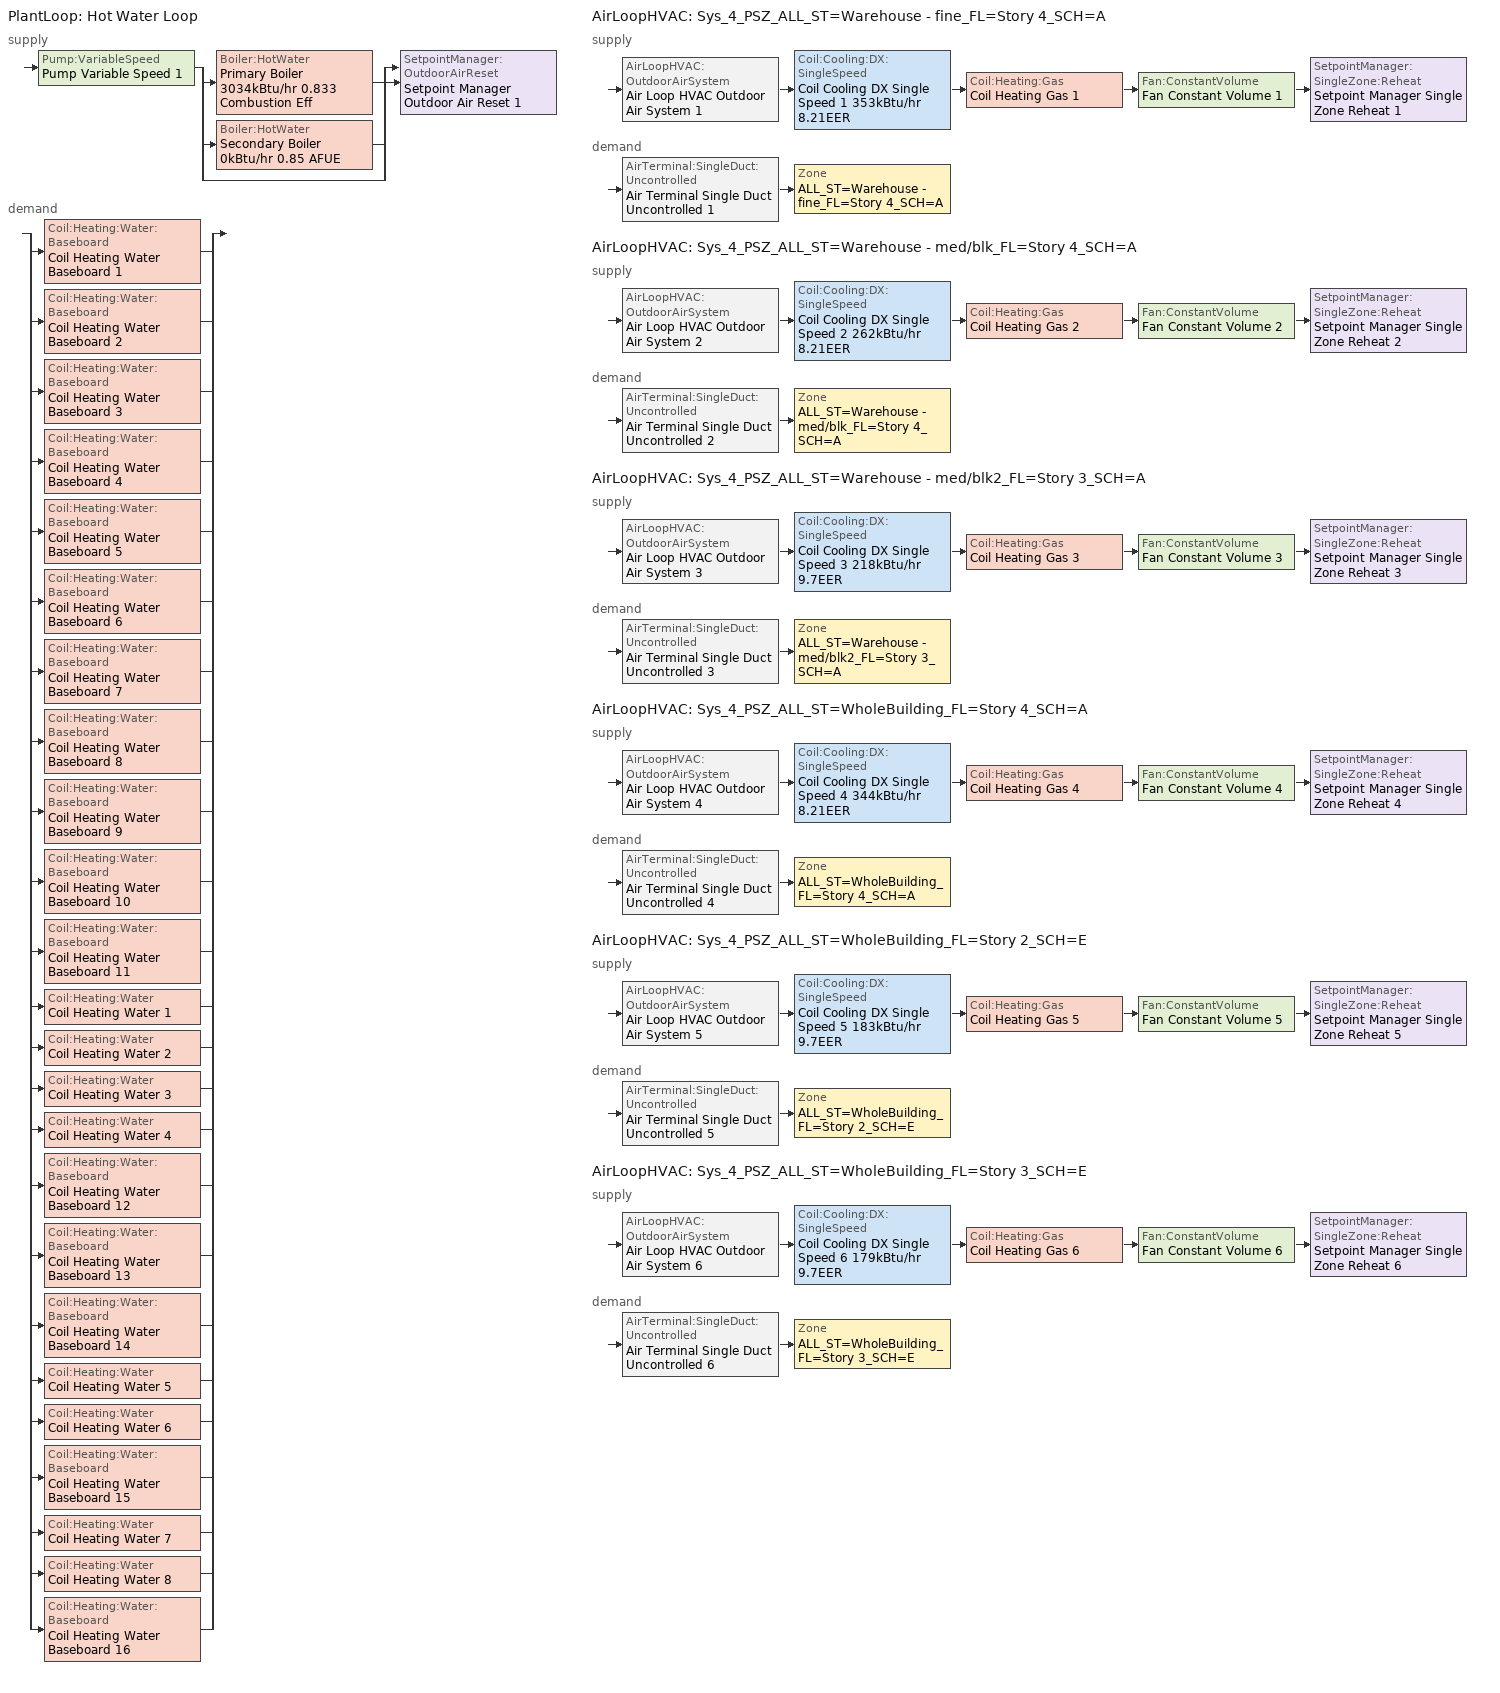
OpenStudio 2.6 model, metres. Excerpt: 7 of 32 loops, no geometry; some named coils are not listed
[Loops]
PlantLoop 'Hot Water Loop'
 supply: Pump:VariableSpeed 'Pump Variable Speed 1' > split
  | Boiler:HotWater 'Primary Boiler 3034kBtu/hr 0.833 Combustion Eff'
  | Boiler:HotWater 'Secondary Boiler 0kBtu/hr 0.85 AFUE'
  | bypass
  join > SetpointManager:OutdoorAirReset 'Setpoint Manager Outdoor Air Reset 1'
 demand: split
  | Coil:Heating:Water:Baseboard 'Coil Heating Water Baseboard 1'
  | Coil:Heating:Water:Baseboard 'Coil Heating Water Baseboard 2'
  | Coil:Heating:Water:Baseboard 'Coil Heating Water Baseboard 3'
  | Coil:Heating:Water:Baseboard 'Coil Heating Water Baseboard 4'
  | Coil:Heating:Water:Baseboard 'Coil Heating Water Baseboard 5'
  | Coil:Heating:Water:Baseboard 'Coil Heating Water Baseboard 6'
  | Coil:Heating:Water:Baseboard 'Coil Heating Water Baseboard 7'
  | Coil:Heating:Water:Baseboard 'Coil Heating Water Baseboard 8'
  | Coil:Heating:Water:Baseboard 'Coil Heating Water Baseboard 9'
  | Coil:Heating:Water:Baseboard 'Coil Heating Water Baseboard 10'
  | Coil:Heating:Water:Baseboard 'Coil Heating Water Baseboard 11'
  | Coil:Heating:Water 'Coil Heating Water 1'
  | Coil:Heating:Water 'Coil Heating Water 2'
  | Coil:Heating:Water 'Coil Heating Water 3'
  | Coil:Heating:Water 'Coil Heating Water 4'
  | Coil:Heating:Water:Baseboard 'Coil Heating Water Baseboard 12'
  | Coil:Heating:Water:Baseboard 'Coil Heating Water Baseboard 13'
  | Coil:Heating:Water:Baseboard 'Coil Heating Water Baseboard 14'
  | Coil:Heating:Water 'Coil Heating Water 5'
  | Coil:Heating:Water 'Coil Heating Water 6'
  | Coil:Heating:Water:Baseboard 'Coil Heating Water Baseboard 15'
  | Coil:Heating:Water 'Coil Heating Water 7'
  | Coil:Heating:Water 'Coil Heating Water 8'
  | Coil:Heating:Water:Baseboard 'Coil Heating Water Baseboard 16'
AirLoopHVAC 'Sys_4_PSZ_ALL_ST=Warehouse - fine_FL=Story 4_SCH=A'
 supply: AirLoopHVAC:OutdoorAirSystem 'Air Loop HVAC Outdoor Air System 1' > Coil:Cooling:DX:SingleSpeed 'Coil Cooling DX Single Speed 1 353kBtu/hr 8.21EER' > Coil:Heating:Gas 'Coil Heating Gas 1' > Fan:ConstantVolume 'Fan Constant Volume 1' > SetpointManager:SingleZone:Reheat 'Setpoint Manager Single Zone Reheat 1'
 demand: AirTerminal:SingleDuct:Uncontrolled 'Air Terminal Single Duct Uncontrolled 1' > Zone 'ALL_ST=Warehouse - fine_FL=Story 4_SCH=A'
AirLoopHVAC 'Sys_4_PSZ_ALL_ST=Warehouse - med/blk_FL=Story 4_SCH=A'
 supply: AirLoopHVAC:OutdoorAirSystem 'Air Loop HVAC Outdoor Air System 2' > Coil:Cooling:DX:SingleSpeed 'Coil Cooling DX Single Speed 2 262kBtu/hr 8.21EER' > Coil:Heating:Gas 'Coil Heating Gas 2' > Fan:ConstantVolume 'Fan Constant Volume 2' > SetpointManager:SingleZone:Reheat 'Setpoint Manager Single Zone Reheat 2'
 demand: AirTerminal:SingleDuct:Uncontrolled 'Air Terminal Single Duct Uncontrolled 2' > Zone 'ALL_ST=Warehouse - med/blk_FL=Story 4_SCH=A'
AirLoopHVAC 'Sys_4_PSZ_ALL_ST=Warehouse - med/blk2_FL=Story 3_SCH=A'
 supply: AirLoopHVAC:OutdoorAirSystem 'Air Loop HVAC Outdoor Air System 3' > Coil:Cooling:DX:SingleSpeed 'Coil Cooling DX Single Speed 3 218kBtu/hr 9.7EER' > Coil:Heating:Gas 'Coil Heating Gas 3' > Fan:ConstantVolume 'Fan Constant Volume 3' > SetpointManager:SingleZone:Reheat 'Setpoint Manager Single Zone Reheat 3'
 demand: AirTerminal:SingleDuct:Uncontrolled 'Air Terminal Single Duct Uncontrolled 3' > Zone 'ALL_ST=Warehouse - med/blk2_FL=Story 3_SCH=A'
AirLoopHVAC 'Sys_4_PSZ_ALL_ST=WholeBuilding_FL=Story 4_SCH=A'
 supply: AirLoopHVAC:OutdoorAirSystem 'Air Loop HVAC Outdoor Air System 4' > Coil:Cooling:DX:SingleSpeed 'Coil Cooling DX Single Speed 4 344kBtu/hr 8.21EER' > Coil:Heating:Gas 'Coil Heating Gas 4' > Fan:ConstantVolume 'Fan Constant Volume 4' > SetpointManager:SingleZone:Reheat 'Setpoint Manager Single Zone Reheat 4'
 demand: AirTerminal:SingleDuct:Uncontrolled 'Air Terminal Single Duct Uncontrolled 4' > Zone 'ALL_ST=WholeBuilding_FL=Story 4_SCH=A'
AirLoopHVAC 'Sys_4_PSZ_ALL_ST=WholeBuilding_FL=Story 2_SCH=E'
 supply: AirLoopHVAC:OutdoorAirSystem 'Air Loop HVAC Outdoor Air System 5' > Coil:Cooling:DX:SingleSpeed 'Coil Cooling DX Single Speed 5 183kBtu/hr 9.7EER' > Coil:Heating:Gas 'Coil Heating Gas 5' > Fan:ConstantVolume 'Fan Constant Volume 5' > SetpointManager:SingleZone:Reheat 'Setpoint Manager Single Zone Reheat 5'
 demand: AirTerminal:SingleDuct:Uncontrolled 'Air Terminal Single Duct Uncontrolled 5' > Zone 'ALL_ST=WholeBuilding_FL=Story 2_SCH=E'
AirLoopHVAC 'Sys_4_PSZ_ALL_ST=WholeBuilding_FL=Story 3_SCH=E'
 supply: AirLoopHVAC:OutdoorAirSystem 'Air Loop HVAC Outdoor Air System 6' > Coil:Cooling:DX:SingleSpeed 'Coil Cooling DX Single Speed 6 179kBtu/hr 9.7EER' > Coil:Heating:Gas 'Coil Heating Gas 6' > Fan:ConstantVolume 'Fan Constant Volume 6' > SetpointManager:SingleZone:Reheat 'Setpoint Manager Single Zone Reheat 6'
 demand: AirTerminal:SingleDuct:Uncontrolled 'Air Terminal Single Duct Uncontrolled 6' > Zone 'ALL_ST=WholeBuilding_FL=Story 3_SCH=E'
[Sizing:Zone] Zone Cooling Design Supply Air Temperature Input Method=SupplyAirTemperature; Zone Cooling Design Supply Air Temperature {C}=13; Zone Cooling Design Supply Air Temperature Difference {deltaC}=11.11; Zone Heating Design Supply Air Temperature Input Method=SupplyAirTemperature; Zone Heating Design Supply Air Temperature {C}=43; Zone Heating Design Supply Air Temperature Difference {deltaC}=11.11; Zone Cooling Design Supply Air Humidity Ratio {kg-H2O/kg-air}=0.0085; Zone Heating Design Supply Air Humidity Ratio {kg-H2O/kg-air}=0.008; Zone Heating Sizing Factor=1.3; Zone Cooling Sizing Factor=1.1; Cooling Design Air Flow Method=DesignDay; Heating Design Air Flow Method=DesignDay; Account for Dedicated Outdoor Air System=No; Dedicated Outdoor Air System Control Strategy=NeutralSupplyAir; Dedicated Outdoor Air Low Setpoint Temperature for Design {C}=autosize; Dedicated Outdoor Air High Setpoint Temperature for Design {C}=autosize
ALL_ST=Warehouse - fine_FL=Story 4_SCH=A; ALL_ST=Warehouse - med/blk_FL=Story 4_SCH=A; ALL_ST=Warehouse - med/blk2_FL=Story 3_SCH=A; ALL_ST=WholeBuilding_FL=Story 4_SCH=A; ALL_ST=WholeBuilding_FL=Story 2_SCH=E; ALL_ST=WholeBuilding_FL=Story 3_SCH=E
[Zone equipment]
ALL_ST=Warehouse - fine_FL=Story 4_SCH=A: Air Terminal Single Duct Uncontrolled 1, Zone HVAC Baseboard Convective Water 1
ALL_ST=Warehouse - med/blk_FL=Story 4_SCH=A: Air Terminal Single Duct Uncontrolled 2, Zone HVAC Baseboard Convective Water 2
ALL_ST=Warehouse - med/blk2_FL=Story 3_SCH=A: Air Terminal Single Duct Uncontrolled 3, Zone HVAC Baseboard Convective Water 3
ALL_ST=WholeBuilding_FL=Story 4_SCH=A: Air Terminal Single Duct Uncontrolled 4, Zone HVAC Baseboard Convective Water 4
ALL_ST=WholeBuilding_FL=Story 2_SCH=E: Air Terminal Single Duct Uncontrolled 5, Zone HVAC Baseboard Convective Water 5
ALL_ST=WholeBuilding_FL=Story 3_SCH=E: Air Terminal Single Duct Uncontrolled 6, Zone HVAC Baseboard Convective Water 6
[PlantLoop]
Hot Water Loop: Fluid Type=Water; Glycol Concentration=0; Plant Loop Volume {m3}=Autocalculate; Load Distribution Scheme=Optimal
[Sizing:Plant]
Hot Water Loop: Loop Type=Heating; Design Loop Exit Temperature {C}=82; Loop Design Temperature Difference {deltaC}=16; Sizing Option=NonCoincident; Zone Timesteps in Averaging Window=1; Coincident Sizing Factor Mode=None
[Pump:VariableSpeed]
Pump Variable Speed 1: Motor Efficiency=0.895; Pump Control Type=Intermittent; Skin Loss Radiative Fraction=0.5; Design Power Sizing Method=PowerPerFlowPerPressure; Design Electric Power per Unit Flow Rate {W/(m3/s)}=348701.1; Design Shaft Power per Unit Flow Rate per Unit Head {W-s/m3-Pa}=1.28205; Design Minimum Flow Rate Fraction=0
[Boiler:HotWater] Fuel Type=NaturalGas; Normalized Boiler Efficiency Curve=BOILER-EFFFPLR-NECB2011; Water Outlet Upper Temperature Limit {C}=99; Parasitic Electric Load {W}=0; Sizing Factor=1
Name | Nominal Capacity {W} | Nominal Thermal Efficiency | Minimum Part Load Ratio | Boiler Flow Mode
Primary Boiler 3034kBtu/hr 0.833 Combustion Eff | 889283 | 0.826 | 0.25 | LeavingSetpointModulated
Secondary Boiler 0kBtu/hr 0.85 AFUE | 0.001 | 0.85 |  | ConstantFlow
[SetpointManager:OutdoorAirReset]
Setpoint Manager Outdoor Air Reset 1: Control Variable=Temperature; Setpoint at Outdoor Low Temperature {C}=82; Outdoor Low Temperature {C}=-16; Setpoint at Outdoor High Temperature {C}=60; Outdoor High Temperature {C}=0
[AirLoopHVAC] Design Supply Air Flow Rate {m3/s}=AutoSize
Name | Availability Schedule
Sys_4_PSZ_ALL_ST=Warehouse - fine_FL=Story 4_SCH=A | Sys_4_PSZ_ALL_ST=Warehouse - fine_FL=Story 4_SCH=A Occ Sch
Sys_4_PSZ_ALL_ST=Warehouse - med/blk_FL=Story 4_SCH=A | Sys_4_PSZ_ALL_ST=Warehouse - med/blk_FL=Story 4_SCH=A Occ Sch
Sys_4_PSZ_ALL_ST=Warehouse - med/blk2_FL=Story 3_SCH=A | Sys_4_PSZ_ALL_ST=Warehouse - med/blk2_FL=Story 3_SCH=A Occ Sch
Sys_4_PSZ_ALL_ST=WholeBuilding_FL=Story 4_SCH=A | Sys_4_PSZ_ALL_ST=WholeBuilding_FL=Story 4_SCH=A Occ Sch
Sys_4_PSZ_ALL_ST=WholeBuilding_FL=Story 2_SCH=E | Sys_4_PSZ_ALL_ST=WholeBuilding_FL=Story 2_SCH=E Occ Sch
Sys_4_PSZ_ALL_ST=WholeBuilding_FL=Story 3_SCH=E | Sys_4_PSZ_ALL_ST=WholeBuilding_FL=Story 3_SCH=E Occ Sch
[Sizing:System] Type of Load to Size On=Sensible; Design Outdoor Air Flow Rate {m3/s}=Autosize; Minimum System Air Flow Ratio=1; Preheat Design Temperature {C}=7; Preheat Design Humidity Ratio {kg-H2O/kg-Air}=0.008; Precool Design Temperature {C}=13; Precool Design Humidity Ratio {kg-H2O/kg-Air}=0.008; Central Cooling Design Supply Air Temperature {C}=13; Central Heating Design Supply Air Temperature {C}=43; Sizing Option=NonCoincident; 100% Outdoor Air in Cooling=No; 100% Outdoor Air in Heating=No; Central Cooling Design Supply Air Humidity Ratio {kg-H2O/kg-Air}=0.0085; Central Heating Design Supply Air Humidity Ratio {kg-H2O/kg-Air}=0.008; Cooling Design Air Flow Method=DesignDay; Cooling Design Air Flow Rate {m3/s}=0; Heating Design Air Flow Method=DesignDay; Heating Design Air Flow Rate {m3/s}=0; System Outdoor Air Method=ZoneSum; Zone Maximum Outdoor Air Fraction=1; Cooling Supply Air Flow Rate Per Floor Area {m3/s-m2}=0.00996765; Cooling Fraction of Autosized Cooling Supply Air Flow Rate=1; Cooling Supply Air Flow Rate Per Unit Cooling Capacity {m3/s-W}=3.94755e-05; Heating Supply Air Flow Rate Per Floor Area {m3/s-m2}=0.00996765; Heating Fraction of Autosized Heating Supply Air Flow Rate=1; Heating Fraction of Autosized Cooling Supply Air Flow Rate=1; Heating Supply Air Flow Rate Per Unit Heating Capacity {m3/s-W}=3.15882e-05; Cooling Design Capacity Method=CoolingDesignCapacity; Cooling Design Capacity {W}=autosize; Cooling Design Capacity Per Floor Area {W/m2}=234.7; Fraction of Autosized Cooling Design Capacity=1; Heating Design Capacity Method=HeatingDesignCapacity; Heating Design Capacity {W}=autosize; Heating Design Capacity Per Floor Area {W/m2}=157; Fraction of Autosized Heating Design Capacity=1; Central Cooling Capacity Control Method=OnOff
Sys_4_PSZ_ALL_ST=Warehouse - fine_FL=Story 4_SCH=A; Sys_4_PSZ_ALL_ST=Warehouse - med/blk_FL=Story 4_SCH=A; Sys_4_PSZ_ALL_ST=Warehouse - med/blk2_FL=Story 3_SCH=A; Sys_4_PSZ_ALL_ST=WholeBuilding_FL=Story 4_SCH=A; Sys_4_PSZ_ALL_ST=WholeBuilding_FL=Story 2_SCH=E; Sys_4_PSZ_ALL_ST=WholeBuilding_FL=Story 3_SCH=E
[Fan:ConstantVolume] Availability Schedule=Always On Discrete; Fan Efficiency=0.39975; Pressure Rise {Pa}=640; Maximum Flow Rate {m3/s}=AutoSize; Motor Efficiency=0.615
Fan Constant Volume 1; Fan Constant Volume 2; Fan Constant Volume 3; Fan Constant Volume 4; Fan Constant Volume 5; Fan Constant Volume 6; Fan Constant Volume 13; Fan Constant Volume 15; Fan Constant Volume 17; Fan Constant Volume 19
[Coil:Heating:Gas] Availability Schedule=Always On Discrete; Gas Burner Efficiency=0.81; Nominal Capacity {W}=AutoSize; Parasitic Electric Load {W}=0; Part Load Fraction Correlation Curve=FURNACE-EFFPLR-NECB2011; Parasitic Gas Load {W}=0
Coil Heating Gas 1; Coil Heating Gas 2; Coil Heating Gas 3; Coil Heating Gas 4; Coil Heating Gas 5; Coil Heating Gas 6
[Coil:Cooling:DX:SingleSpeed] Availability Schedule=Always On Discrete; Rated Total Cooling Capacity {W}=autosize; Rated Sensible Heat Ratio=autosize; Rated Air Flow Rate {m3/s}=autosize; Rated Evaporator Fan Power Per Volume Flow Rate {W/(m3/s)}=773.3; Total Cooling Capacity Function of Temperature Curve=DXCOOL-NECB2011-REF-CAPFT; Total Cooling Capacity Function of Flow Fraction Curve=DXCOOL-NECB2011-REF-CAPFFLOW; Energy Input Ratio Function of Temperature Curve=DXCOOL-NECB2011-REF-COOLEIRFT; Energy Input Ratio Function of Flow Fraction Curve=DXCOOL-NECB2011-REF-COOLEIRFFLOW; Part Load Fraction Correlation Curve=DXCOOL-NECB2011-REF-COOLPLFFPLR; Condenser Type=AirCooled; Evaporative Condenser Effectiveness=0; Evaporative Condenser Air Flow Rate {m3/s}=Autosize; Evaporative Condenser Pump Rated Power Consumption {W}=Autosize; Crankcase Heater Capacity {W}=0; Maximum Outdoor Dry-Bulb Temperature for Crankcase Heater Operation {C}=0; Basin Heater Capacity {W/K}=0; Basin Heater Setpoint Temperature {C}=10
Name | Rated COP {W/W}
Coil Cooling DX Single Speed 1 353kBtu/hr 8.21EER | 3.00213
Coil Cooling DX Single Speed 2 262kBtu/hr 8.21EER | 2.94353
Coil Cooling DX Single Speed 3 218kBtu/hr 9.7EER | 3.44472
Coil Cooling DX Single Speed 4 344kBtu/hr 8.21EER | 2.99626
Coil Cooling DX Single Speed 5 183kBtu/hr 9.7EER | 3.41752
Coil Cooling DX Single Speed 6 179kBtu/hr 9.7EER | 3.41479
[Controller:OutdoorAir] Minimum Outdoor Air Flow Rate {m3/s}=autosize; Maximum Outdoor Air Flow Rate {m3/s}=Autosize; Economizer Control Type=DifferentialEnthalpy; Economizer Control Action Type=ModulateFlow; Lockout Type=NoLockout; Minimum Limit Type=FixedMinimum; High Humidity Control=No
Name | Minimum Outdoor Air Schedule | Controller Mechanical Ventilation | Heat Recovery Bypass Control Type
Controller Outdoor Air 1 | Sys_4_PSZ_ALL_ST=Warehouse - fine_FL=Story 4_SCH=A Occ Sch | Controller Mechanical Ventilation 1 | BypassWhenWithinEconomizerLimits
Controller Outdoor Air 2 | Sys_4_PSZ_ALL_ST=Warehouse - med/blk_FL=Story 4_SCH=A Occ Sch | Controller Mechanical Ventilation 2 | BypassWhenWithinEconomizerLimits
Controller Outdoor Air 3 | Sys_4_PSZ_ALL_ST=Warehouse - med/blk2_FL=Story 3_SCH=A Occ Sch | Controller Mechanical Ventilation 3 | BypassWhenWithinEconomizerLimits
Controller Outdoor Air 4 | Sys_4_PSZ_ALL_ST=WholeBuilding_FL=Story 4_SCH=A Occ Sch | Controller Mechanical Ventilation 4 | BypassWhenWithinEconomizerLimits
Controller Outdoor Air 5 | Sys_4_PSZ_ALL_ST=WholeBuilding_FL=Story 2_SCH=E Occ Sch | Controller Mechanical Ventilation 5 | BypassWhenOAFlowGreaterThanMinimum
Controller Outdoor Air 6 | Sys_4_PSZ_ALL_ST=WholeBuilding_FL=Story 3_SCH=E Occ Sch | Controller Mechanical Ventilation 6 | BypassWhenOAFlowGreaterThanMinimum
[Controller:MechanicalVentilation] Availability Schedule=Always On Discrete; System Outdoor Air Method=ZoneSum
Controller Mechanical Ventilation 1; Controller Mechanical Ventilation 2; Controller Mechanical Ventilation 3; Controller Mechanical Ventilation 4; Controller Mechanical Ventilation 5; Controller Mechanical Ventilation 6
[AirLoopHVAC:OutdoorAirSystem]
Name | Controller
Air Loop HVAC Outdoor Air System 1 | Controller Outdoor Air 1
Air Loop HVAC Outdoor Air System 2 | Controller Outdoor Air 2
Air Loop HVAC Outdoor Air System 3 | Controller Outdoor Air 3
Air Loop HVAC Outdoor Air System 4 | Controller Outdoor Air 4
Air Loop HVAC Outdoor Air System 5 | Controller Outdoor Air 5
Air Loop HVAC Outdoor Air System 6 | Controller Outdoor Air 6
[SetpointManager:SingleZone:Reheat] Minimum Supply Air Temperature {C}=13; Maximum Supply Air Temperature {C}=43
Name | Control Zone
Setpoint Manager Single Zone Reheat 1 | ALL_ST=Warehouse - fine_FL=Story 4_SCH=A
Setpoint Manager Single Zone Reheat 2 | ALL_ST=Warehouse - med/blk_FL=Story 4_SCH=A
Setpoint Manager Single Zone Reheat 3 | ALL_ST=Warehouse - med/blk2_FL=Story 3_SCH=A
Setpoint Manager Single Zone Reheat 4 | ALL_ST=WholeBuilding_FL=Story 4_SCH=A
Setpoint Manager Single Zone Reheat 5 | ALL_ST=WholeBuilding_FL=Story 2_SCH=E
Setpoint Manager Single Zone Reheat 6 | ALL_ST=WholeBuilding_FL=Story 3_SCH=E
[AirTerminal:SingleDuct:Uncontrolled] Availability Schedule=Always On Discrete; Maximum Air Flow Rate {m3/s}=AutoSize
Air Terminal Single Duct Uncontrolled 1; Air Terminal Single Duct Uncontrolled 2; Air Terminal Single Duct Uncontrolled 3; Air Terminal Single Duct Uncontrolled 4; Air Terminal Single Duct Uncontrolled 5; Air Terminal Single Duct Uncontrolled 6
[Coil:Heating:Water:Baseboard] Heating Design Capacity Method=HeatingDesignCapacity; Heating Design Capacity {W}=autosize; Heating Design Capacity Per Floor Area {W/m2}=0; Fraction of Autosized Heating Design Capacity=0.8
Coil Heating Water Baseboard 1; Coil Heating Water Baseboard 2; Coil Heating Water Baseboard 3; Coil Heating Water Baseboard 4; Coil Heating Water Baseboard 5; Coil Heating Water Baseboard 6; Coil Heating Water Baseboard 7; Coil Heating Water Baseboard 8; Coil Heating Water Baseboard 9; Coil Heating Water Baseboard 10; Coil Heating Water Baseboard 11; Coil Heating Water Baseboard 12; Coil Heating Water Baseboard 13; Coil Heating Water Baseboard 14; Coil Heating Water Baseboard 15; Coil Heating Water Baseboard 16
[ZoneHVAC:Baseboard:Convective:Water] Availability Schedule=Always On Discrete
Name | Heating Coil
Zone HVAC Baseboard Convective Water 1 | Coil Heating Water Baseboard 1
Zone HVAC Baseboard Convective Water 2 | Coil Heating Water Baseboard 2
Zone HVAC Baseboard Convective Water 3 | Coil Heating Water Baseboard 3
Zone HVAC Baseboard Convective Water 4 | Coil Heating Water Baseboard 4
Zone HVAC Baseboard Convective Water 5 | Coil Heating Water Baseboard 5
Zone HVAC Baseboard Convective Water 6 | Coil Heating Water Baseboard 6
Zone HVAC Baseboard Convective Water 7 | Coil Heating Water Baseboard 7
Zone HVAC Baseboard Convective Water 8 | Coil Heating Water Baseboard 8
Zone HVAC Baseboard Convective Water 9 | Coil Heating Water Baseboard 9
Zone HVAC Baseboard Convective Water 10 | Coil Heating Water Baseboard 10
Zone HVAC Baseboard Convective Water 11 | Coil Heating Water Baseboard 11
Zone HVAC Baseboard Convective Water 12 | Coil Heating Water Baseboard 12
Zone HVAC Baseboard Convective Water 13 | Coil Heating Water Baseboard 13
Zone HVAC Baseboard Convective Water 14 | Coil Heating Water Baseboard 14
Zone HVAC Baseboard Convective Water 15 | Coil Heating Water Baseboard 15
Zone HVAC Baseboard Convective Water 16 | Coil Heating Water Baseboard 16
[Coil:Heating:Water]
Name | Availability Schedule
Coil Heating Water 1 | tpfc_htg_availability
Coil Heating Water 2 | tpfc_htg_availability 1
Coil Heating Water 3 | tpfc_htg_availability 2
Coil Heating Water 4 | tpfc_htg_availability 3
Coil Heating Water 5; Coil Heating Water 6; Coil Heating Water 7; Coil Heating Water 8 | Always On Discrete
[Controller:WaterCoil] Action=Normal; Controller Convergence Tolerance {deltaC}=0.0001; Minimum Actuated Flow {m3/s}=0
Name | Water Coil
Controller Water Coil 1 | Coil Heating Water 1
Controller Water Coil 3 | Coil Heating Water 2
Controller Water Coil 5 | Coil Heating Water 3
Controller Water Coil 7 | Coil Heating Water 4
Controller Water Coil 9 | Coil Heating Water 5
Controller Water Coil 11 | Coil Heating Water 6
Controller Water Coil 12 | Coil Heating Water 7
Controller Water Coil 14 | Coil Heating Water 8
[ZoneHVAC:FourPipeFanCoil] Availability Schedule=Always On Discrete; Capacity Control Method=ConstantFanVariableFlow; Maximum Supply Air Flow Rate {m3/s}=autosize; Maximum Outdoor Air Flow Rate {m3/s}=autosize; Maximum Cold Water Flow Rate {m3/s}=autosize; Maximum Hot Water Flow Rate {m3/s}=autosize; Minimum Supply Air Temperature in Cooling Mode {C}=autosize; Maximum Supply Air Temperature in Heating Mode {C}=autosize
Name | Supply Air Fan | Cooling Coil | Heating Coil
Zone HVAC Four Pipe Fan Coil 1 | Fan Constant Volume 13 | Coil Cooling Water 1 | Coil Heating Water 1
Zone HVAC Four Pipe Fan Coil 2 | Fan Constant Volume 15 | Coil Cooling Water 2 | Coil Heating Water 2
Zone HVAC Four Pipe Fan Coil 3 | Fan Constant Volume 17 | Coil Cooling Water 3 | Coil Heating Water 3
Zone HVAC Four Pipe Fan Coil 4 | Fan Constant Volume 19 | Coil Cooling Water 4 | Coil Heating Water 4
[AvailabilityManager:NightCycle] Control Type=CycleOnAny; Thermostat Tolerance {deltaC}=1; Cycling Run Time {s}=3600
Availability Manager Night Cycle 1; Availability Manager Night Cycle 2; Availability Manager Night Cycle 3; Availability Manager Night Cycle 4; Availability Manager Night Cycle 5; Availability Manager Night Cycle 6; Availability Manager Night Cycle 7; Availability Manager Night Cycle 8; Availability Manager Night Cycle 9; Availability Manager Night Cycle 10; Availability Manager Night Cycle 11; Availability Manager Night Cycle 12; Availability Manager Night Cycle 13; Availability Manager Night Cycle 14; Availability Manager Night Cycle 15; Availability Manager Night Cycle 16; Availability Manager Night Cycle 17; Availability Manager Night Cycle 18; Availability Manager Night Cycle 19; Availability Manager Night Cycle 20
[HeatExchanger:AirToAir:SensibleAndLatent] Availability Schedule=Always On Discrete; Nominal Supply Air Flow Rate {m3/s}=autosize; Sensible Effectiveness at 100% Heating Air Flow=0.5; Latent Effectiveness at 100% Heating Air Flow=0.5; Sensible Effectiveness at 75% Heating Air Flow=0.5; Latent Effectiveness at 75% Heating Air Flow=0.5; Sensible Effectiveness at 100% Cooling Air Flow=0.5; Latent Effectiveness at 100% Cooling Air Flow=0.5; Sensible Effectiveness at 75% Cooling Air Flow=0.5; Latent Effectiveness at 75% Cooling Air Flow=0.5; Supply Air Outlet Temperature Control=Yes; Heat Exchanger Type=Rotary; Frost Control Type=ExhaustOnly; Threshold Temperature {C}=-23.3; Initial Defrost Time Fraction=0.167; Rate of Defrost Time Fraction Increase {1/K}=1.44; Economizer Lockout=Yes
Name | Nominal Electric Power {W}
Sys_3_PSZ ALL_ST=Workshop space_FL=Story 1_SCH=A ERV | 2646.99
Sys_4_PSZ_ALL_ST=WholeBuilding_FL=Story 1_SCH=E ERV; Sys_4_PSZ_ALL_ST=WholeBuilding_FL=Story 1_SCH=E 1 ERV | 1594.53
[Schedule:Ruleset]
Name | Default Day Schedule | Summer Design Day Schedule | Winter Design Day Schedule
tpfc_htg_availability | Schedule Day 3
tpfc_htg_availability 1 | Schedule Day 7
tpfc_htg_availability 2 | Schedule Day 11
tpfc_htg_availability 3 | Schedule Day 15
Sys_4_PSZ_ALL_ST=Warehouse - fine_FL=Story 4_SCH=A Occ Sch | Sys_4_PSZ_ALL_ST=Warehouse - fine_FL=Story 4_SCH=A Occ Sch Default | Sys_4_PSZ_ALL_ST=Warehouse - fine_FL=Story 4_SCH=A Occ Sch Summer Design Day | Sys_4_PSZ_ALL_ST=Warehouse - fine_FL=Story 4_SCH=A Occ Sch Winter Design Day
Sys_4_PSZ_ALL_ST=Warehouse - med/blk2_FL=Story 3_SCH=A Occ Sch | Sys_4_PSZ_ALL_ST=Warehouse - med/blk2_FL=Story 3_SCH=A Occ Sch Default | Sys_4_PSZ_ALL_ST=Warehouse - med/blk2_FL=Story 3_SCH=A Occ Sch Summer Design Day | Sys_4_PSZ_ALL_ST=Warehouse - med/blk2_FL=Story 3_SCH=A Occ Sch Winter Design Day
Sys_4_PSZ_ALL_ST=Warehouse - med/blk_FL=Story 4_SCH=A Occ Sch | Sys_4_PSZ_ALL_ST=Warehouse - med/blk_FL=Story 4_SCH=A Occ Sch Default | Sys_4_PSZ_ALL_ST=Warehouse - med/blk_FL=Story 4_SCH=A Occ Sch Summer Design Day | Sys_4_PSZ_ALL_ST=Warehouse - med/blk_FL=Story 4_SCH=A Occ Sch Winter Design Day
Sys_4_PSZ_ALL_ST=WholeBuilding_FL=Story 2_SCH=E Occ Sch | Sys_4_PSZ_ALL_ST=WholeBuilding_FL=Story 2_SCH=E Occ Sch Default | Sys_4_PSZ_ALL_ST=WholeBuilding_FL=Story 2_SCH=E Occ Sch Summer Design Day | Sys_4_PSZ_ALL_ST=WholeBuilding_FL=Story 2_SCH=E Occ Sch Winter Design Day
Sys_4_PSZ_ALL_ST=WholeBuilding_FL=Story 3_SCH=E Occ Sch | Sys_4_PSZ_ALL_ST=WholeBuilding_FL=Story 3_SCH=E Occ Sch Default | Sys_4_PSZ_ALL_ST=WholeBuilding_FL=Story 3_SCH=E Occ Sch Summer Design Day | Sys_4_PSZ_ALL_ST=WholeBuilding_FL=Story 3_SCH=E Occ Sch Winter Design Day
Sys_4_PSZ_ALL_ST=WholeBuilding_FL=Story 4_SCH=A Occ Sch | Sys_4_PSZ_ALL_ST=WholeBuilding_FL=Story 4_SCH=A Occ Sch Default | Sys_4_PSZ_ALL_ST=WholeBuilding_FL=Story 4_SCH=A Occ Sch Summer Design Day | Sys_4_PSZ_ALL_ST=WholeBuilding_FL=Story 4_SCH=A Occ Sch Winter Design Day
[Schedule:Day]
Schedule Day 3; tpfc_htg_availability_sch_rule_day 1; Schedule Day 7; tpfc_htg_availability_sch_rule_day 4; Schedule Day 11; tpfc_htg_availability_sch_rule_day 7; Schedule Day 15; tpfc_htg_availability_sch_rule_day 10; Sys_4_PSZ_ALL_ST=Warehouse - fine_FL=Story 4_SCH=A Occ Sch Saturday; Sys_4_PSZ_ALL_ST=Warehouse - fine_FL=Story 4_SCH=A Occ Sch Sunday; Sys_4_PSZ_ALL_ST=Warehouse - med/blk2_FL=Story 3_SCH=A Occ Sch Saturday; Sys_4_PSZ_ALL_ST=Warehouse - med/blk2_FL=Story 3_SCH=A Occ Sch Sunday; Sys_4_PSZ_ALL_ST=Warehouse - med/blk_FL=Story 4_SCH=A Occ Sch Saturday; Sys_4_PSZ_ALL_ST=Warehouse - med/blk_FL=Story 4_SCH=A Occ Sch Sunday; Sys_4_PSZ_ALL_ST=WholeBuilding_FL=Story 2_SCH=E Occ Sch Sunday; Sys_4_PSZ_ALL_ST=WholeBuilding_FL=Story 3_SCH=E Occ Sch Sunday; Sys_4_PSZ_ALL_ST=WholeBuilding_FL=Story 4_SCH=A Occ Sch Saturday; Sys_4_PSZ_ALL_ST=WholeBuilding_FL=Story 4_SCH=A Occ Sch Sunday: 24, 0, 0
tpfc_htg_availability_sch_rule_day; tpfc_htg_availability_sch_rule_day 2; tpfc_htg_availability_sch_rule_day 3; tpfc_htg_availability_sch_rule_day 5; tpfc_htg_availability_sch_rule_day 6; tpfc_htg_availability_sch_rule_day 8; tpfc_htg_availability_sch_rule_day 9; tpfc_htg_availability_sch_rule_day 11; Sys_4_PSZ_ALL_ST=Warehouse - fine_FL=Story 4_SCH=A Occ Sch Default; Sys_4_PSZ_ALL_ST=Warehouse - fine_FL=Story 4_SCH=A Occ Sch Winter Design Day; Sys_4_PSZ_ALL_ST=Warehouse - fine_FL=Story 4_SCH=A Occ Sch Summer Design Day; Sys_4_PSZ_ALL_ST=Warehouse - med/blk2_FL=Story 3_SCH=A Occ Sch Default; Sys_4_PSZ_ALL_ST=Warehouse - med/blk2_FL=Story 3_SCH=A Occ Sch Winter Design Day; Sys_4_PSZ_ALL_ST=Warehouse - med/blk2_FL=Story 3_SCH=A Occ Sch Summer Design Day; Sys_4_PSZ_ALL_ST=Warehouse - med/blk_FL=Story 4_SCH=A Occ Sch Default; Sys_4_PSZ_ALL_ST=Warehouse - med/blk_FL=Story 4_SCH=A Occ Sch Winter Design Day; Sys_4_PSZ_ALL_ST=Warehouse - med/blk_FL=Story 4_SCH=A Occ Sch Summer Design Day; Sys_4_PSZ_ALL_ST=WholeBuilding_FL=Story 2_SCH=E Occ Sch Default; Sys_4_PSZ_ALL_ST=WholeBuilding_FL=Story 2_SCH=E Occ Sch Winter Design Day; Sys_4_PSZ_ALL_ST=WholeBuilding_FL=Story 2_SCH=E Occ Sch Summer Design Day; Sys_4_PSZ_ALL_ST=WholeBuilding_FL=Story 3_SCH=E Occ Sch Default; Sys_4_PSZ_ALL_ST=WholeBuilding_FL=Story 3_SCH=E Occ Sch Winter Design Day; Sys_4_PSZ_ALL_ST=WholeBuilding_FL=Story 3_SCH=E Occ Sch Summer Design Day; Sys_4_PSZ_ALL_ST=WholeBuilding_FL=Story 4_SCH=A Occ Sch Default; Sys_4_PSZ_ALL_ST=WholeBuilding_FL=Story 4_SCH=A Occ Sch Winter Design Day; Sys_4_PSZ_ALL_ST=WholeBuilding_FL=Story 4_SCH=A Occ Sch Summer Design Day: 24, 0, 1
Sys_4_PSZ_ALL_ST=Warehouse - fine_FL=Story 4_SCH=A Occ Sch Monday; Sys_4_PSZ_ALL_ST=Warehouse - fine_FL=Story 4_SCH=A Occ Sch Tuesday; Sys_4_PSZ_ALL_ST=Warehouse - fine_FL=Story 4_SCH=A Occ Sch Wednesday; Sys_4_PSZ_ALL_ST=Warehouse - fine_FL=Story 4_SCH=A Occ Sch Thursday; Sys_4_PSZ_ALL_ST=Warehouse - fine_FL=Story 4_SCH=A Occ Sch Friday; Sys_4_PSZ_ALL_ST=Warehouse - med/blk2_FL=Story 3_SCH=A Occ Sch Monday; Sys_4_PSZ_ALL_ST=Warehouse - med/blk2_FL=Story 3_SCH=A Occ Sch Tuesday; Sys_4_PSZ_ALL_ST=Warehouse - med/blk2_FL=Story 3_SCH=A Occ Sch Wednesday; Sys_4_PSZ_ALL_ST=Warehouse - med/blk2_FL=Story 3_SCH=A Occ Sch Thursday; Sys_4_PSZ_ALL_ST=Warehouse - med/blk2_FL=Story 3_SCH=A Occ Sch Friday; Sys_4_PSZ_ALL_ST=Warehouse - med/blk_FL=Story 4_SCH=A Occ Sch Monday; Sys_4_PSZ_ALL_ST=Warehouse - med/blk_FL=Story 4_SCH=A Occ Sch Tuesday; Sys_4_PSZ_ALL_ST=Warehouse - med/blk_FL=Story 4_SCH=A Occ Sch Wednesday; Sys_4_PSZ_ALL_ST=Warehouse - med/blk_FL=Story 4_SCH=A Occ Sch Thursday; Sys_4_PSZ_ALL_ST=Warehouse - med/blk_FL=Story 4_SCH=A Occ Sch Friday; Sys_4_PSZ_ALL_ST=WholeBuilding_FL=Story 2_SCH=E Occ Sch Monday; Sys_4_PSZ_ALL_ST=WholeBuilding_FL=Story 2_SCH=E Occ Sch Tuesday; Sys_4_PSZ_ALL_ST=WholeBuilding_FL=Story 2_SCH=E Occ Sch Wednesday; Sys_4_PSZ_ALL_ST=WholeBuilding_FL=Story 2_SCH=E Occ Sch Thursday; Sys_4_PSZ_ALL_ST=WholeBuilding_FL=Story 2_SCH=E Occ Sch Friday; Sys_4_PSZ_ALL_ST=WholeBuilding_FL=Story 3_SCH=E Occ Sch Monday; Sys_4_PSZ_ALL_ST=WholeBuilding_FL=Story 3_SCH=E Occ Sch Tuesday; Sys_4_PSZ_ALL_ST=WholeBuilding_FL=Story 3_SCH=E Occ Sch Wednesday; Sys_4_PSZ_ALL_ST=WholeBuilding_FL=Story 3_SCH=E Occ Sch Thursday; Sys_4_PSZ_ALL_ST=WholeBuilding_FL=Story 3_SCH=E Occ Sch Friday; Sys_4_PSZ_ALL_ST=WholeBuilding_FL=Story 4_SCH=A Occ Sch Monday; Sys_4_PSZ_ALL_ST=WholeBuilding_FL=Story 4_SCH=A Occ Sch Tuesday; Sys_4_PSZ_ALL_ST=WholeBuilding_FL=Story 4_SCH=A Occ Sch Wednesday; Sys_4_PSZ_ALL_ST=WholeBuilding_FL=Story 4_SCH=A Occ Sch Thursday; Sys_4_PSZ_ALL_ST=WholeBuilding_FL=Story 4_SCH=A Occ Sch Friday: 8, 0, 0, 19, 0, 1, 24, 0, 0
Sys_4_PSZ_ALL_ST=WholeBuilding_FL=Story 2_SCH=E Occ Sch Saturday; Sys_4_PSZ_ALL_ST=WholeBuilding_FL=Story 3_SCH=E Occ Sch Saturday: 9, 0, 0, 13, 0, 1, 24, 0, 0
[Schedule:Rule] Date Specification Type=DateRange; Start Day=1
Name | Schedule Ruleset | Rule Order | Day Schedule | Apply Sunday | Apply Monday | Apply Tuesday | Apply Wednesday | Apply Thursday | Apply Friday | Apply Saturday | Start Month | End Month | End Day
tpfc_htg_availability_sch_rule | tpfc_htg_availability | 2 | tpfc_htg_availability_sch_rule_day | Yes | Yes | Yes | Yes | Yes | Yes | Yes | 1 | 6 | 30
tpfc_htg_availability_sch_rule 1 | tpfc_htg_availability | 1 | tpfc_htg_availability_sch_rule_day 1 | Yes | Yes | Yes | Yes | Yes | Yes | Yes | 7 | 10 | 31
tpfc_htg_availability_sch_rule 2 | tpfc_htg_availability | 0 | tpfc_htg_availability_sch_rule_day 2 | Yes | Yes | Yes | Yes | Yes | Yes | Yes | 11 | 12 | 31
tpfc_htg_availability_sch_rule 3 | tpfc_htg_availability 1 | 2 | tpfc_htg_availability_sch_rule_day 3 | Yes | Yes | Yes | Yes | Yes | Yes | Yes | 1 | 6 | 30
tpfc_htg_availability_sch_rule 4 | tpfc_htg_availability 1 | 1 | tpfc_htg_availability_sch_rule_day 4 | Yes | Yes | Yes | Yes | Yes | Yes | Yes | 7 | 10 | 31
tpfc_htg_availability_sch_rule 5 | tpfc_htg_availability 1 | 0 | tpfc_htg_availability_sch_rule_day 5 | Yes | Yes | Yes | Yes | Yes | Yes | Yes | 11 | 12 | 31
tpfc_htg_availability_sch_rule 6 | tpfc_htg_availability 2 | 2 | tpfc_htg_availability_sch_rule_day 6 | Yes | Yes | Yes | Yes | Yes | Yes | Yes | 1 | 6 | 30
tpfc_htg_availability_sch_rule 7 | tpfc_htg_availability 2 | 1 | tpfc_htg_availability_sch_rule_day 7 | Yes | Yes | Yes | Yes | Yes | Yes | Yes | 7 | 10 | 31
tpfc_htg_availability_sch_rule 8 | tpfc_htg_availability 2 | 0 | tpfc_htg_availability_sch_rule_day 8 | Yes | Yes | Yes | Yes | Yes | Yes | Yes | 11 | 12 | 31
tpfc_htg_availability_sch_rule 9 | tpfc_htg_availability 3 | 2 | tpfc_htg_availability_sch_rule_day 9 | Yes | Yes | Yes | Yes | Yes | Yes | Yes | 1 | 6 | 30
tpfc_htg_availability_sch_rule 10 | tpfc_htg_availability 3 | 1 | tpfc_htg_availability_sch_rule_day 10 | Yes | Yes | Yes | Yes | Yes | Yes | Yes | 7 | 10 | 31
tpfc_htg_availability_sch_rule 11 | tpfc_htg_availability 3 | 0 | tpfc_htg_availability_sch_rule_day 11 | Yes | Yes | Yes | Yes | Yes | Yes | Yes | 11 | 12 | 31
Sys_4_PSZ_ALL_ST=Warehouse - fine_FL=Story 4_SCH=A Occ Sch Monday Rule | Sys_4_PSZ_ALL_ST=Warehouse - fine_FL=Story 4_SCH=A Occ Sch | 6 | Sys_4_PSZ_ALL_ST=Warehouse - fine_FL=Story 4_SCH=A Occ Sch Monday |  | Yes |  |  |  |  |  | 1 | 12 | 25
Sys_4_PSZ_ALL_ST=Warehouse - fine_FL=Story 4_SCH=A Occ Sch Tuesday Rule | Sys_4_PSZ_ALL_ST=Warehouse - fine_FL=Story 4_SCH=A Occ Sch | 5 | Sys_4_PSZ_ALL_ST=Warehouse - fine_FL=Story 4_SCH=A Occ Sch Tuesday |  |  | Yes |  |  |  |  | 1 | 12 | 26
Sys_4_PSZ_ALL_ST=Warehouse - fine_FL=Story 4_SCH=A Occ Sch Wednesday Rule | Sys_4_PSZ_ALL_ST=Warehouse - fine_FL=Story 4_SCH=A Occ Sch | 4 | Sys_4_PSZ_ALL_ST=Warehouse - fine_FL=Story 4_SCH=A Occ Sch Wednesday |  |  |  | Yes |  |  |  | 1 | 12 | 27
Sys_4_PSZ_ALL_ST=Warehouse - fine_FL=Story 4_SCH=A Occ Sch Thursday Rule | Sys_4_PSZ_ALL_ST=Warehouse - fine_FL=Story 4_SCH=A Occ Sch | 3 | Sys_4_PSZ_ALL_ST=Warehouse - fine_FL=Story 4_SCH=A Occ Sch Thursday |  |  |  |  | Yes |  |  | 1 | 12 | 28
Sys_4_PSZ_ALL_ST=Warehouse - fine_FL=Story 4_SCH=A Occ Sch Friday Rule | Sys_4_PSZ_ALL_ST=Warehouse - fine_FL=Story 4_SCH=A Occ Sch | 2 | Sys_4_PSZ_ALL_ST=Warehouse - fine_FL=Story 4_SCH=A Occ Sch Friday |  |  |  |  |  | Yes |  | 1 | 12 | 29
Sys_4_PSZ_ALL_ST=Warehouse - fine_FL=Story 4_SCH=A Occ Sch Saturday Rule | Sys_4_PSZ_ALL_ST=Warehouse - fine_FL=Story 4_SCH=A Occ Sch | 1 | Sys_4_PSZ_ALL_ST=Warehouse - fine_FL=Story 4_SCH=A Occ Sch Saturday |  |  |  |  |  |  | Yes | 1 | 12 | 30
Sys_4_PSZ_ALL_ST=Warehouse - fine_FL=Story 4_SCH=A Occ Sch Sunday Rule | Sys_4_PSZ_ALL_ST=Warehouse - fine_FL=Story 4_SCH=A Occ Sch | 0 | Sys_4_PSZ_ALL_ST=Warehouse - fine_FL=Story 4_SCH=A Occ Sch Sunday | Yes |  |  |  |  |  |  | 1 | 12 | 31
Sys_4_PSZ_ALL_ST=Warehouse - med/blk2_FL=Story 3_SCH=A Occ Sch Monday Rule | Sys_4_PSZ_ALL_ST=Warehouse - med/blk2_FL=Story 3_SCH=A Occ Sch | 6 | Sys_4_PSZ_ALL_ST=Warehouse - med/blk2_FL=Story 3_SCH=A Occ Sch Monday |  | Yes |  |  |  |  |  | 1 | 12 | 25
Sys_4_PSZ_ALL_ST=Warehouse - med/blk2_FL=Story 3_SCH=A Occ Sch Tuesday Rule | Sys_4_PSZ_ALL_ST=Warehouse - med/blk2_FL=Story 3_SCH=A Occ Sch | 5 | Sys_4_PSZ_ALL_ST=Warehouse - med/blk2_FL=Story 3_SCH=A Occ Sch Tuesday |  |  | Yes |  |  |  |  | 1 | 12 | 26
Sys_4_PSZ_ALL_ST=Warehouse - med/blk2_FL=Story 3_SCH=A Occ Sch Wednesday Rule | Sys_4_PSZ_ALL_ST=Warehouse - med/blk2_FL=Story 3_SCH=A Occ Sch | 4 | Sys_4_PSZ_ALL_ST=Warehouse - med/blk2_FL=Story 3_SCH=A Occ Sch Wednesday |  |  |  | Yes |  |  |  | 1 | 12 | 27
Sys_4_PSZ_ALL_ST=Warehouse - med/blk2_FL=Story 3_SCH=A Occ Sch Thursday Rule | Sys_4_PSZ_ALL_ST=Warehouse - med/blk2_FL=Story 3_SCH=A Occ Sch | 3 | Sys_4_PSZ_ALL_ST=Warehouse - med/blk2_FL=Story 3_SCH=A Occ Sch Thursday |  |  |  |  | Yes |  |  | 1 | 12 | 28
Sys_4_PSZ_ALL_ST=Warehouse - med/blk2_FL=Story 3_SCH=A Occ Sch Friday Rule | Sys_4_PSZ_ALL_ST=Warehouse - med/blk2_FL=Story 3_SCH=A Occ Sch | 2 | Sys_4_PSZ_ALL_ST=Warehouse - med/blk2_FL=Story 3_SCH=A Occ Sch Friday |  |  |  |  |  | Yes |  | 1 | 12 | 29
Sys_4_PSZ_ALL_ST=Warehouse - med/blk2_FL=Story 3_SCH=A Occ Sch Saturday Rule | Sys_4_PSZ_ALL_ST=Warehouse - med/blk2_FL=Story 3_SCH=A Occ Sch | 1 | Sys_4_PSZ_ALL_ST=Warehouse - med/blk2_FL=Story 3_SCH=A Occ Sch Saturday |  |  |  |  |  |  | Yes | 1 | 12 | 30
Sys_4_PSZ_ALL_ST=Warehouse - med/blk2_FL=Story 3_SCH=A Occ Sch Sunday Rule | Sys_4_PSZ_ALL_ST=Warehouse - med/blk2_FL=Story 3_SCH=A Occ Sch | 0 | Sys_4_PSZ_ALL_ST=Warehouse - med/blk2_FL=Story 3_SCH=A Occ Sch Sunday | Yes |  |  |  |  |  |  | 1 | 12 | 31
Sys_4_PSZ_ALL_ST=Warehouse - med/blk_FL=Story 4_SCH=A Occ Sch Monday Rule | Sys_4_PSZ_ALL_ST=Warehouse - med/blk_FL=Story 4_SCH=A Occ Sch | 6 | Sys_4_PSZ_ALL_ST=Warehouse - med/blk_FL=Story 4_SCH=A Occ Sch Monday |  | Yes |  |  |  |  |  | 1 | 12 | 25
Sys_4_PSZ_ALL_ST=Warehouse - med/blk_FL=Story 4_SCH=A Occ Sch Tuesday Rule | Sys_4_PSZ_ALL_ST=Warehouse - med/blk_FL=Story 4_SCH=A Occ Sch | 5 | Sys_4_PSZ_ALL_ST=Warehouse - med/blk_FL=Story 4_SCH=A Occ Sch Tuesday |  |  | Yes |  |  |  |  | 1 | 12 | 26
Sys_4_PSZ_ALL_ST=Warehouse - med/blk_FL=Story 4_SCH=A Occ Sch Wednesday Rule | Sys_4_PSZ_ALL_ST=Warehouse - med/blk_FL=Story 4_SCH=A Occ Sch | 4 | Sys_4_PSZ_ALL_ST=Warehouse - med/blk_FL=Story 4_SCH=A Occ Sch Wednesday |  |  |  | Yes |  |  |  | 1 | 12 | 27
Sys_4_PSZ_ALL_ST=Warehouse - med/blk_FL=Story 4_SCH=A Occ Sch Thursday Rule | Sys_4_PSZ_ALL_ST=Warehouse - med/blk_FL=Story 4_SCH=A Occ Sch | 3 | Sys_4_PSZ_ALL_ST=Warehouse - med/blk_FL=Story 4_SCH=A Occ Sch Thursday |  |  |  |  | Yes |  |  | 1 | 12 | 28
Sys_4_PSZ_ALL_ST=Warehouse - med/blk_FL=Story 4_SCH=A Occ Sch Friday Rule | Sys_4_PSZ_ALL_ST=Warehouse - med/blk_FL=Story 4_SCH=A Occ Sch | 2 | Sys_4_PSZ_ALL_ST=Warehouse - med/blk_FL=Story 4_SCH=A Occ Sch Friday |  |  |  |  |  | Yes |  | 1 | 12 | 29
Sys_4_PSZ_ALL_ST=Warehouse - med/blk_FL=Story 4_SCH=A Occ Sch Saturday Rule | Sys_4_PSZ_ALL_ST=Warehouse - med/blk_FL=Story 4_SCH=A Occ Sch | 1 | Sys_4_PSZ_ALL_ST=Warehouse - med/blk_FL=Story 4_SCH=A Occ Sch Saturday |  |  |  |  |  |  | Yes | 1 | 12 | 30
Sys_4_PSZ_ALL_ST=Warehouse - med/blk_FL=Story 4_SCH=A Occ Sch Sunday Rule | Sys_4_PSZ_ALL_ST=Warehouse - med/blk_FL=Story 4_SCH=A Occ Sch | 0 | Sys_4_PSZ_ALL_ST=Warehouse - med/blk_FL=Story 4_SCH=A Occ Sch Sunday | Yes |  |  |  |  |  |  | 1 | 12 | 31
Sys_4_PSZ_ALL_ST=WholeBuilding_FL=Story 2_SCH=E Occ Sch Monday Rule | Sys_4_PSZ_ALL_ST=WholeBuilding_FL=Story 2_SCH=E Occ Sch | 6 | Sys_4_PSZ_ALL_ST=WholeBuilding_FL=Story 2_SCH=E Occ Sch Monday |  | Yes |  |  |  |  |  | 1 | 12 | 25
Sys_4_PSZ_ALL_ST=WholeBuilding_FL=Story 2_SCH=E Occ Sch Tuesday Rule | Sys_4_PSZ_ALL_ST=WholeBuilding_FL=Story 2_SCH=E Occ Sch | 5 | Sys_4_PSZ_ALL_ST=WholeBuilding_FL=Story 2_SCH=E Occ Sch Tuesday |  |  | Yes |  |  |  |  | 1 | 12 | 26
Sys_4_PSZ_ALL_ST=WholeBuilding_FL=Story 2_SCH=E Occ Sch Wednesday Rule | Sys_4_PSZ_ALL_ST=WholeBuilding_FL=Story 2_SCH=E Occ Sch | 4 | Sys_4_PSZ_ALL_ST=WholeBuilding_FL=Story 2_SCH=E Occ Sch Wednesday |  |  |  | Yes |  |  |  | 1 | 12 | 27
Sys_4_PSZ_ALL_ST=WholeBuilding_FL=Story 2_SCH=E Occ Sch Thursday Rule | Sys_4_PSZ_ALL_ST=WholeBuilding_FL=Story 2_SCH=E Occ Sch | 3 | Sys_4_PSZ_ALL_ST=WholeBuilding_FL=Story 2_SCH=E Occ Sch Thursday |  |  |  |  | Yes |  |  | 1 | 12 | 28
Sys_4_PSZ_ALL_ST=WholeBuilding_FL=Story 2_SCH=E Occ Sch Friday Rule | Sys_4_PSZ_ALL_ST=WholeBuilding_FL=Story 2_SCH=E Occ Sch | 2 | Sys_4_PSZ_ALL_ST=WholeBuilding_FL=Story 2_SCH=E Occ Sch Friday |  |  |  |  |  | Yes |  | 1 | 12 | 29
Sys_4_PSZ_ALL_ST=WholeBuilding_FL=Story 2_SCH=E Occ Sch Saturday Rule | Sys_4_PSZ_ALL_ST=WholeBuilding_FL=Story 2_SCH=E Occ Sch | 1 | Sys_4_PSZ_ALL_ST=WholeBuilding_FL=Story 2_SCH=E Occ Sch Saturday |  |  |  |  |  |  | Yes | 1 | 12 | 30
Sys_4_PSZ_ALL_ST=WholeBuilding_FL=Story 2_SCH=E Occ Sch Sunday Rule | Sys_4_PSZ_ALL_ST=WholeBuilding_FL=Story 2_SCH=E Occ Sch | 0 | Sys_4_PSZ_ALL_ST=WholeBuilding_FL=Story 2_SCH=E Occ Sch Sunday | Yes |  |  |  |  |  |  | 1 | 12 | 31
Sys_4_PSZ_ALL_ST=WholeBuilding_FL=Story 3_SCH=E Occ Sch Monday Rule | Sys_4_PSZ_ALL_ST=WholeBuilding_FL=Story 3_SCH=E Occ Sch | 6 | Sys_4_PSZ_ALL_ST=WholeBuilding_FL=Story 3_SCH=E Occ Sch Monday |  | Yes |  |  |  |  |  | 1 | 12 | 25
Sys_4_PSZ_ALL_ST=WholeBuilding_FL=Story 3_SCH=E Occ Sch Tuesday Rule | Sys_4_PSZ_ALL_ST=WholeBuilding_FL=Story 3_SCH=E Occ Sch | 5 | Sys_4_PSZ_ALL_ST=WholeBuilding_FL=Story 3_SCH=E Occ Sch Tuesday |  |  | Yes |  |  |  |  | 1 | 12 | 26
Sys_4_PSZ_ALL_ST=WholeBuilding_FL=Story 3_SCH=E Occ Sch Wednesday Rule | Sys_4_PSZ_ALL_ST=WholeBuilding_FL=Story 3_SCH=E Occ Sch | 4 | Sys_4_PSZ_ALL_ST=WholeBuilding_FL=Story 3_SCH=E Occ Sch Wednesday |  |  |  | Yes |  |  |  | 1 | 12 | 27
Sys_4_PSZ_ALL_ST=WholeBuilding_FL=Story 3_SCH=E Occ Sch Thursday Rule | Sys_4_PSZ_ALL_ST=WholeBuilding_FL=Story 3_SCH=E Occ Sch | 3 | Sys_4_PSZ_ALL_ST=WholeBuilding_FL=Story 3_SCH=E Occ Sch Thursday |  |  |  |  | Yes |  |  | 1 | 12 | 28
Sys_4_PSZ_ALL_ST=WholeBuilding_FL=Story 3_SCH=E Occ Sch Friday Rule | Sys_4_PSZ_ALL_ST=WholeBuilding_FL=Story 3_SCH=E Occ Sch | 2 | Sys_4_PSZ_ALL_ST=WholeBuilding_FL=Story 3_SCH=E Occ Sch Friday |  |  |  |  |  | Yes |  | 1 | 12 | 29
Sys_4_PSZ_ALL_ST=WholeBuilding_FL=Story 3_SCH=E Occ Sch Saturday Rule | Sys_4_PSZ_ALL_ST=WholeBuilding_FL=Story 3_SCH=E Occ Sch | 1 | Sys_4_PSZ_ALL_ST=WholeBuilding_FL=Story 3_SCH=E Occ Sch Saturday |  |  |  |  |  |  | Yes | 1 | 12 | 30
Sys_4_PSZ_ALL_ST=WholeBuilding_FL=Story 3_SCH=E Occ Sch Sunday Rule | Sys_4_PSZ_ALL_ST=WholeBuilding_FL=Story 3_SCH=E Occ Sch | 0 | Sys_4_PSZ_ALL_ST=WholeBuilding_FL=Story 3_SCH=E Occ Sch Sunday | Yes |  |  |  |  |  |  | 1 | 12 | 31
Sys_4_PSZ_ALL_ST=WholeBuilding_FL=Story 4_SCH=A Occ Sch Monday Rule | Sys_4_PSZ_ALL_ST=WholeBuilding_FL=Story 4_SCH=A Occ Sch | 6 | Sys_4_PSZ_ALL_ST=WholeBuilding_FL=Story 4_SCH=A Occ Sch Monday |  | Yes |  |  |  |  |  | 1 | 12 | 25
Sys_4_PSZ_ALL_ST=WholeBuilding_FL=Story 4_SCH=A Occ Sch Tuesday Rule | Sys_4_PSZ_ALL_ST=WholeBuilding_FL=Story 4_SCH=A Occ Sch | 5 | Sys_4_PSZ_ALL_ST=WholeBuilding_FL=Story 4_SCH=A Occ Sch Tuesday |  |  | Yes |  |  |  |  | 1 | 12 | 26
Sys_4_PSZ_ALL_ST=WholeBuilding_FL=Story 4_SCH=A Occ Sch Wednesday Rule | Sys_4_PSZ_ALL_ST=WholeBuilding_FL=Story 4_SCH=A Occ Sch | 4 | Sys_4_PSZ_ALL_ST=WholeBuilding_FL=Story 4_SCH=A Occ Sch Wednesday |  |  |  | Yes |  |  |  | 1 | 12 | 27
Sys_4_PSZ_ALL_ST=WholeBuilding_FL=Story 4_SCH=A Occ Sch Thursday Rule | Sys_4_PSZ_ALL_ST=WholeBuilding_FL=Story 4_SCH=A Occ Sch | 3 | Sys_4_PSZ_ALL_ST=WholeBuilding_FL=Story 4_SCH=A Occ Sch Thursday |  |  |  |  | Yes |  |  | 1 | 12 | 28
Sys_4_PSZ_ALL_ST=WholeBuilding_FL=Story 4_SCH=A Occ Sch Friday Rule | Sys_4_PSZ_ALL_ST=WholeBuilding_FL=Story 4_SCH=A Occ Sch | 2 | Sys_4_PSZ_ALL_ST=WholeBuilding_FL=Story 4_SCH=A Occ Sch Friday |  |  |  |  |  | Yes |  | 1 | 12 | 29
Sys_4_PSZ_ALL_ST=WholeBuilding_FL=Story 4_SCH=A Occ Sch Saturday Rule | Sys_4_PSZ_ALL_ST=WholeBuilding_FL=Story 4_SCH=A Occ Sch | 1 | Sys_4_PSZ_ALL_ST=WholeBuilding_FL=Story 4_SCH=A Occ Sch Saturday |  |  |  |  |  |  | Yes | 1 | 12 | 30
Sys_4_PSZ_ALL_ST=WholeBuilding_FL=Story 4_SCH=A Occ Sch Sunday Rule | Sys_4_PSZ_ALL_ST=WholeBuilding_FL=Story 4_SCH=A Occ Sch | 0 | Sys_4_PSZ_ALL_ST=WholeBuilding_FL=Story 4_SCH=A Occ Sch Sunday | Yes |  |  |  |  |  |  | 1 | 12 | 31
[Schedule:Constant]
Always On Discrete: Value=1
[Curve:Biquadratic] Minimum Value of x=13; Maximum Value of x=24; Minimum Value of y=24; Maximum Value of y=46
Name | Coefficient1 Constant | Coefficient2 x | Coefficient3 x**2 | Coefficient4 y | Coefficient5 y**2 | Coefficient6 x*y
DXCOOL-NECB2011-REF-CAPFT | 0.867905 | 0.0142459 | 0.00055436 | -0.0075575 | 3.3e-05 | -0.0001918
DXCOOL-NECB2011-REF-COOLEIRFT | 0.116936 | 0.0284933 | -0.0004112 | 0.0214108 | 0.00016103 | -0.0006791
[Curve:Quadratic] Coefficient1 Constant=1; Coefficient2 x=0; Coefficient3 x**2=0; Minimum Value of x=0; Maximum Value of x=1
DXCOOL-NECB2011-REF-CAPFFLOW; DXCOOL-NECB2011-REF-COOLEIRFFLOW
[Curve:Cubic] Maximum Value of x=1
Name | Coefficient1 Constant | Coefficient2 x | Coefficient3 x**2 | Coefficient4 x**3 | Minimum Value of x
DXCOOL-NECB2011-REF-COOLPLFFPLR | 0.0277 | 4.9151 | -8.184 | 4.2702 | 0.7
BOILER-EFFFPLR-NECB2011 | 0.2901 | 2.6664 | -3.764 | 1.82 | 0
FURNACE-EFFPLR-NECB2011 | 0.7277 | 1.0667 | -1.5174 | 0.7282 | 0
